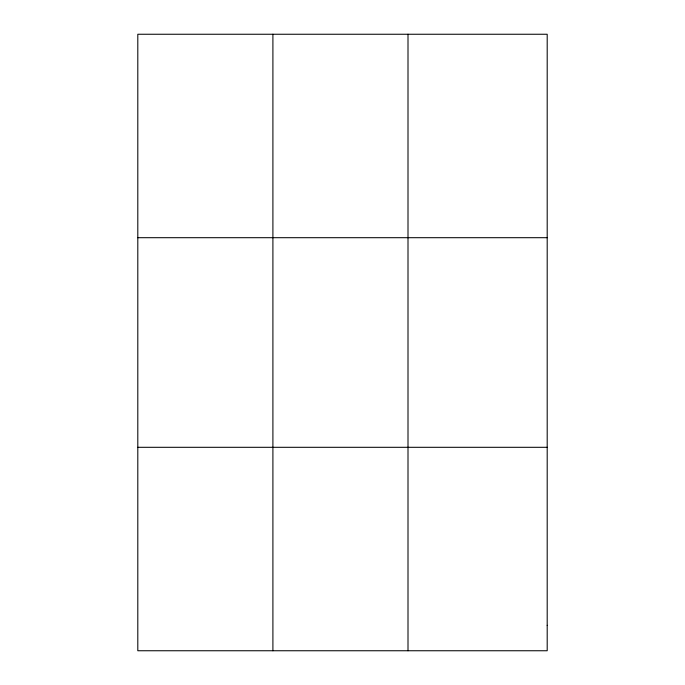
<?xml version="1.0" encoding="UTF-8"?>
<svg xmlns="http://www.w3.org/2000/svg" width="685" height="685" viewBox="0 0 685 685"><rect width="100%" height="100%" fill="white"/><g stroke="black" fill="none" stroke-linecap="round" stroke-linejoin="round"><path stroke-width="1.03" d="M272.904 650.75L272.904 34.25M408.003 650.75L408.003 34.25M137.805 237.695L547.195 237.695M137.805 447.305L547.195 447.305M547.195 625.319L547.195 650.75L137.805 650.75L137.805 34.25L547.195 34.25L547.195 625.319"/></g></svg>
